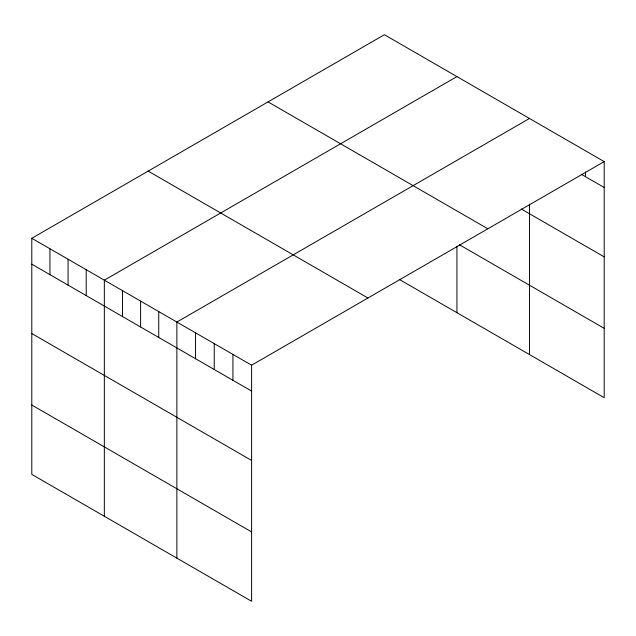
<?xml version="1.0" encoding="UTF-8"?>
<svg xmlns="http://www.w3.org/2000/svg" width="636" height="636" viewBox="0 0 636 636"><rect width="100%" height="100%" fill="white"/><g stroke="black" fill="none" stroke-linecap="round" stroke-linejoin="round"><path stroke-width="0.95" d="M604.2 161.616L251.602 365.191L251.602 601.282L31.8 474.384L31.8 238.293L384.398 34.718L604.2 161.616L604.2 397.707L399.233 279.379M456.934 76.598L104.336 280.166L104.336 516.257M529.47 118.471L176.872 322.047L176.872 558.138M581.272 174.272L604.2 187.509M521.226 208.966L604.2 256.872M268.042 101.895L487.844 228.793M459.407 244.749L604.2 328.343M148.156 171.108L367.958 298.014M31.8 238.293L251.602 365.191M31.8 264.179L251.602 391.076M31.8 333.542L251.602 460.448M31.8 405.013L251.602 531.919M585.518 171.927L585.518 176.721M529.47 204.092L529.47 354.562M456.934 246.212L456.934 312.689M232.919 354.403L232.919 380.296M214.237 343.615L214.237 369.508M195.554 332.827L195.554 358.72M158.738 311.576L158.738 337.462M140.604 301.106L140.604 326.991M122.47 290.636L122.47 316.521M86.202 269.696L86.202 295.589M68.068 259.226L68.068 285.119M49.934 248.755L49.934 274.649"/></g></svg>
